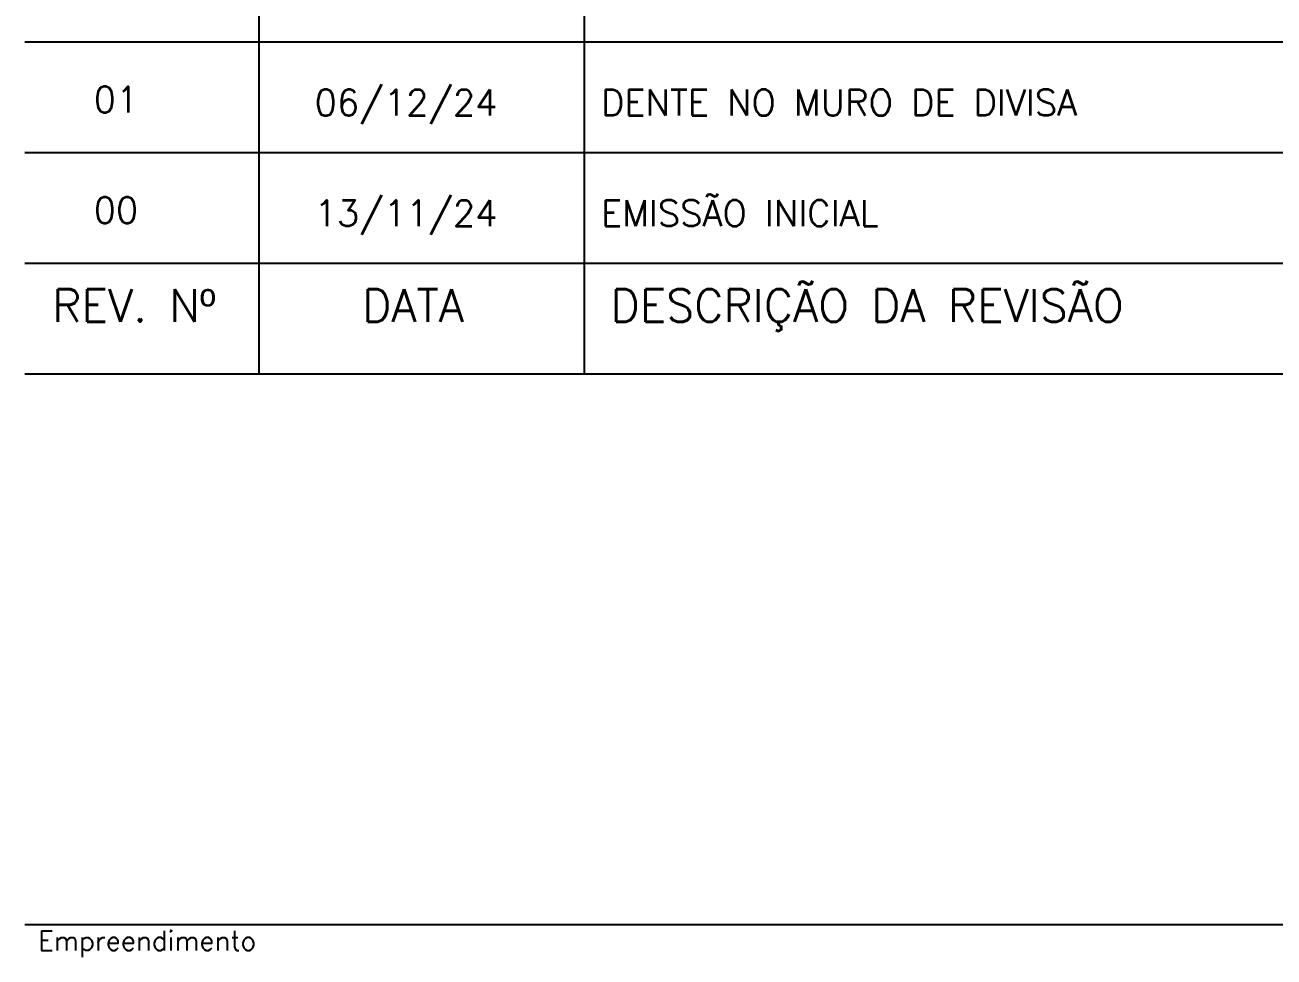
# Model space of a CAD drawing. Extents: x -6512 to 358, y -483 to 3722.
# Drawn here: x -517.3 to -37.3, y 250.3 to 608.3 of the extents above; entities that cross this region are included whole.
import ezdxf

# ---------------------------------------------------------------- set-up
doc = ezdxf.new("R2010")
doc.units = 0
doc.header["$LTSCALE"] = 100
doc.header["$MEASUREMENT"] = 0
doc.layers.get('0').update_dxf_attribs({"color": 245, "linetype": 'CONTINUOUS'})
doc.layers.add('TEX1', color=7, linetype='CONTINUOUS')
doc.styles.get("Standard").update_dxf_attribs({"font": 'ROMANS.SHX'})

# ---------------------------------------------------------------- blocks, each defined once
blk = doc.blocks.new('CARIMBO_UNION', base_point=(735.032049, -4583.115153))
for p, q in [((720.332049, -4564.905153), (720.332049, -4554.705153)), ((722.832049, -4564.905153), (722.832049, -4554.705153)), ((718.532049, -4562.355153), (734.032049, -4562.355153)), ((718.532049, -4563.205153), (734.032049, -4563.205153)), ((718.532049, -4564.055153), (734.032049, -4564.055153)), ((718.532049, -4564.905153), (734.032049, -4564.905153)), ((718.532049, -4569.135153), (734.032049, -4569.135153))]:
    blk.add_line(p, q)
at = {"layer": 'TEX1'}
for s, height, p in [('REV. Nº', 0.25, (718.741573, -4564.505153)), ('DATA', 0.25, (721.123716, -4564.505153)), ('DESCRIÇÃO DA REVISÃO', 0.25, (723.032049, -4564.505153)), ('Empreendimento', 0.15, (718.632049, -4569.335153))]:
    blk.add_text(s, height=height, dxfattribs=at).set_placement(p)

msp = doc.modelspace()

# ---------------------------------------------------------------- block references
at = {"xscale": 50, "yscale": 50}
msp.add_blockref('CARIMBO_UNION', (307.693989, -436.163814), dxfattribs=at)

# ---------------------------------------------------------------- texts
for s, p in [('01', (-490.909994, 574.735048)), ('06/12/24', (-406.009063, 573.544528)), ('DENTE NO MURO DE DIVISA', (-296.009063, 573.544528)), ('13/11/24', (-406.009063, 531.044528)), ('EMISSÃO INICIAL', (-296.009063, 531.044528)), ('00', (-490.909994, 532.235048))]:
    msp.add_text(s, height=10).set_placement(p)

doc.saveas('drawing.dxf')
